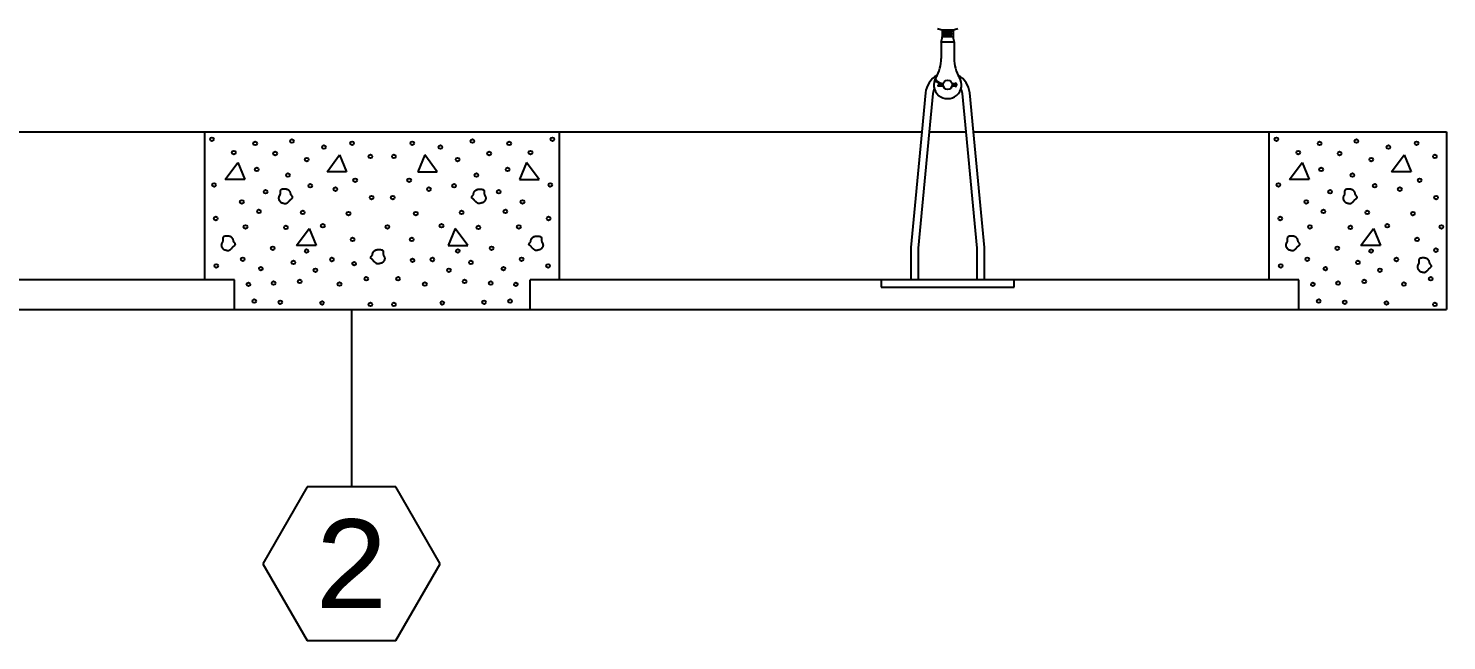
# Model space of a CAD drawing. Extents: x -63 to 400, y -73 to 137.
# Drawn here: x 168.3 to 264.3, y -72.6 to -31.2 of the extents above; entities that cross this region are included whole.
import ezdxf
from ezdxf.enums import TextEntityAlignment as Align

# ---------------------------------------------------------------- set-up
doc = ezdxf.new("R2010")
doc.units = 0
doc.header["$MEASUREMENT"] = 0
doc.layers.add('2', color=7, linetype='Continuous')
doc.styles.get("Standard").update_dxf_attribs({"font": 'monotxt.shx'})

msp = doc.modelspace()

# ---------------------------------------------------------------- linework, layer by layer
at = {"layer": '2', "color": 5, "linetype": 'Continuous'}
for p, q in [((230.15, -31.326), (230.15, -31.8)), ((230.15, -31.326), (230.9, -31.326)), ((230.9, -31.425), (230.15, -31.425)), ((230.9, -31.617), (230.15, -31.617)), ((230.806, -31.519), (230.244, -31.519)), ((230.9, -31.326), (230.9, -31.8)), ((230.088, -32.175), (230.088, -33.264)), ((230.963, -32.175), (230.088, -32.175)), ((230.9, -31.8), (230.15, -31.8)), ((230.806, -31.706), (230.244, -31.706)), ((230.963, -32.175), (230.963, -33.264)), ((229.734, -34.687), (229.681, -34.719)), ((230.214, -35.08), (229.852, -35.08)), ((229.852, -35.08), (229.852, -35.142)), ((230.227, -35.142), (229.852, -35.142)), ((230.824, -34.957), (231.032, -34.941)), ((231.032, -35.159), (230.824, -35.142)), ((230.836, -35.019), (231.037, -35.003)), ((231.037, -35.097), (230.836, -35.081)), ((229.033, -35.598), (228.783, -38.24)), ((229.531, -35.646), (229.285, -38.24)), ((231.768, -38.24), (231.522, -35.646)), ((232.27, -38.24), (232.02, -35.598)), ((165.27, -38.237), (228.783, -38.237)), ((180.277, -48.237), (180.277, -38.237)), ((204.277, -48.237), (204.277, -38.237)), ((228.783, -38.24), (228.042, -46.052)), ((229.285, -38.24), (228.54, -46.099)), ((229.285, -38.237), (231.768, -38.237)), ((232.513, -46.099), (231.768, -38.24)), ((232.27, -38.237), (264.277, -38.237)), ((233.011, -46.052), (232.27, -38.24)), ((252.277, -48.237), (252.277, -38.237)), ((264.277, -38.237), (264.277, -50.237)), ((188.547, -40.934), (189.398, -39.784)), ((189.398, -39.784), (189.869, -40.934)), ((195.155, -39.784), (194.685, -40.934)), ((196.006, -40.934), (195.155, -39.784)), ((260.547, -40.934), (261.398, -39.784)), ((261.398, -39.784), (261.869, -40.934)), ((181.656, -41.448), (182.508, -40.298)), ((182.508, -40.298), (182.978, -41.448)), ((189.869, -40.934), (188.547, -40.934)), ((194.685, -40.934), (196.006, -40.934)), ((202.046, -40.298), (201.575, -41.448)), ((202.897, -41.448), (202.046, -40.298)), ((253.656, -41.448), (254.508, -40.298)), ((254.508, -40.298), (254.978, -41.448)), ((261.869, -40.934), (260.547, -40.934)), ((182.978, -41.448), (181.656, -41.448)), ((201.575, -41.448), (202.897, -41.448)), ((254.978, -41.448), (253.656, -41.448)), ((186.481, -45.907), (187.332, -44.758)), ((187.332, -44.758), (187.803, -45.907)), ((197.221, -44.758), (196.751, -45.907)), ((198.072, -45.907), (197.221, -44.758)), ((258.481, -45.907), (259.332, -44.758)), ((259.332, -44.758), (259.803, -45.907)), ((187.803, -45.907), (186.481, -45.907)), ((196.751, -45.907), (198.072, -45.907)), ((259.803, -45.907), (258.481, -45.907)), ((228.027, -46.382), (228.027, -48.24)), ((228.527, -46.382), (228.527, -48.24)), ((232.527, -48.24), (232.527, -46.382)), ((233.027, -48.24), (233.027, -46.382)), ((182.277, -48.237), (130.277, -48.237)), ((182.277, -50.237), (182.277, -48.237)), ((254.277, -48.237), (202.277, -48.237)), ((202.277, -50.237), (202.277, -48.237)), ((226.027, -48.24), (226.027, -48.74)), ((226.027, -48.74), (235.027, -48.74)), ((235.027, -48.74), (235.027, -48.24)), ((254.277, -50.237), (254.277, -48.237)), ((-23.723, -50.237), (264.277, -50.237)), ((190.199, -50.237), (190.199, -62.237)), ((187.199, -62.237), (184.199, -67.433)), ((193.199, -62.237), (187.199, -62.237)), ((196.199, -67.433), (193.199, -62.237)), ((184.199, -67.433), (187.199, -72.63)), ((193.199, -72.63), (196.199, -67.433)), ((187.199, -72.63), (193.199, -72.63))]:
    msp.add_line(p, q, dxfattribs=at)
for points in [[(186.109, -42.498), (186.107, -42.48, 0.004785), (186.104, -42.463, 0.004913), (186.101, -42.446, 0.005179), (186.098, -42.429, 0.005594), (186.095, -42.413, 0.005983), (186.091, -42.397, 0.006362), (186.087, -42.382, 0.006756), (186.082, -42.367, 0.00718), (186.077, -42.352, 0.007603), (186.072, -42.338, 0.008039), (186.067, -42.325, 0.008471), (186.061, -42.311, 0.00891), (186.054, -42.298, 0.009333), (186.048, -42.286, 0.00975), (186.041, -42.274, 0.010138), (186.033, -42.262, 0.010509), (186.025, -42.251, 0.010826), (186.017, -42.24, 0.011103), (186.008, -42.23, 0.011341), (185.999, -42.22, 0.011564), (185.989, -42.211, 0.011551), (185.978, -42.202, 0.011336), (185.968, -42.193, 0.011036), (185.957, -42.185, 0.010634), (185.945, -42.177, 0.010268), (185.933, -42.17, 0.009897), (185.921, -42.163, 0.009544), (185.908, -42.156, 0.009179), (185.895, -42.15, 0.008841), (185.882, -42.144, 0.008503), (185.868, -42.139, 0.008191), (185.854, -42.134, 0.007883), (185.84, -42.13, 0.007603), (185.825, -42.125, 0.007329), (185.81, -42.122, 0.007081), (185.795, -42.118, 0.006841), (185.78, -42.115, 0.006626), (185.765, -42.113, 0.006419), (185.749, -42.11, 0.006236), (185.733, -42.109, 0.006061), (185.717, -42.107, 0.005907), (185.701, -42.106, 0.005763), (185.685, -42.105, 0.005637), (185.669, -42.105, 0.005521), (185.653, -42.105, 0.005421), (185.636, -42.105, 0.005329), (185.62, -42.106, 0.005258), (185.603, -42.107, 0.005201), (185.587, -42.108, 0.00514), (185.57, -42.11, 0.005062), (185.554, -42.112, 0.005083), (185.537, -42.114, 0.005221), (185.521, -42.117, 0.006031), (185.505, -42.12, 0.007829), (185.489, -42.124, 0.009649), (185.474, -42.128, 0.011932), (185.459, -42.133, 0.014416), (185.446, -42.139, 0.017553), (185.433, -42.145, 0.021223), (185.421, -42.152, 0.025951), (185.411, -42.16, 0.03001), (185.402, -42.17, 0.033019), (185.395, -42.18, 0.032883), (185.388, -42.191, 0.029027), (185.383, -42.203, 0.025269), (185.379, -42.216, 0.021469), (185.376, -42.23, 0.017986), (185.374, -42.244, 0.014521), (185.372, -42.258, 0.011672), (185.371, -42.274, 0.008962), (185.37, -42.289, 0.006754), (185.37, -42.305, 0.004559), (185.37, -42.321, 0.002745), (185.37, -42.338, 0.000833), (185.37, -42.354, -0.000805), (185.37, -42.371, -0.002637), (185.37, -42.387, -0.004312), (185.37, -42.404, -0.006297), (185.369, -42.42, -0.008122), (185.367, -42.436, -0.010228), (185.365, -42.451, -0.012587), (185.362, -42.466, -0.01574), (185.357, -42.481, -0.017251), (185.352, -42.495, -0.017002), (185.347, -42.509, -0.015078), (185.34, -42.522, -0.010869), (185.333, -42.535, -0.007364), (185.326, -42.548, -0.003739), (185.318, -42.561, -0.000502), (185.311, -42.574, 0.003172), (185.304, -42.587, 0.006628), (185.297, -42.6, 0.010722), (185.291, -42.614, 0.013226), (185.286, -42.628, 0.014832), (185.281, -42.642, 0.015088), (185.278, -42.657, 0.014292), (185.275, -42.672, 0.013883), (185.273, -42.687, 0.013764), (185.272, -42.703, 0.013686), (185.272, -42.718, 0.013657), (185.272, -42.733, 0.013745), (185.274, -42.749, 0.013963), (185.276, -42.764, 0.014224), (185.279, -42.779, 0.014554), (185.283, -42.793, 0.015101), (185.288, -42.807, 0.015976), (185.294, -42.821, 0.015668), (185.3, -42.835, 0.013866), (185.307, -42.848, 0.011842), (185.315, -42.86, 0.009091), (185.323, -42.873, 0.00656), (185.332, -42.885, 0.003629), (185.34, -42.897, 0.001959), (185.349, -42.909, 0.001108), (185.357, -42.921, 0.001572), (185.366, -42.933, 0.00347), (185.375, -42.945, 0.004668), (185.384, -42.957, 0.005443), (185.394, -42.969, 0.007694), (185.404, -42.98, 0.01221), (185.414, -42.99, 0.017137), (185.426, -43, 0.023974), (185.438, -43.008, 0.025959), (185.45, -43.014, 0.022284), (185.464, -43.02, 0.018818), (185.477, -43.025, 0.015063), (185.492, -43.03, 0.011683), (185.506, -43.033, 0.008014), (185.521, -43.037, 0.004976), (185.536, -43.04, 0.00181), (185.551, -43.043, -0.001224), (185.566, -43.047, -0.004947), (185.581, -43.05, -0.006053), (185.596, -43.055, -0.004853), (185.611, -43.059, -0.003013), (185.626, -43.063, -0.000016), (185.641, -43.068, 0.002521), (185.655, -43.072, 0.00528), (185.669, -43.075, 0.007878), (185.684, -43.078, 0.010941), (185.698, -43.08, 0.014094), (185.712, -43.082, 0.017981), (185.726, -43.082, 0.020233), (185.74, -43.081, 0.021055), (185.754, -43.079, 0.020457), (185.767, -43.076, 0.018422), (185.781, -43.071, 0.016727), (185.794, -43.066, 0.015121), (185.808, -43.06, 0.013622), (185.821, -43.053, 0.012038), (185.834, -43.046, 0.010686), (185.847, -43.038, 0.009342), (185.86, -43.029, 0.008202), (185.873, -43.02, 0.007044), (185.885, -43.01, 0.006083), (185.898, -43, 0.005098), (185.91, -42.99, 0.004237), (185.922, -42.98, 0.003276), (185.934, -42.969, 0.002582), (185.946, -42.959, 0.001962), (185.957, -42.948, 0.000895), (185.969, -42.938, -0.000947), (185.98, -42.928, 0.001004), (185.991, -42.917, 0.007533), (186.001, -42.907, 0.013881), (186.011, -42.896, 0.021241), (186.019, -42.884, 0.018761), (186.028, -42.871, 0.006753), (186.035, -42.858, -0.002565), (186.044, -42.846, -0.012008), (186.053, -42.834, -0.015872), (186.062, -42.823, -0.014536), (186.072, -42.813, -0.013302), (186.083, -42.802, -0.011978), (186.095, -42.793, -0.010661), (186.107, -42.783, -0.009179), (186.119, -42.774, -0.006686), (186.132, -42.765, -0.00297), (186.146, -42.755, 0.000284), (186.159, -42.746, 0.004153), (186.171, -42.737, 0.007845), (186.182, -42.727, 0.012498), (186.193, -42.718, 0.01805), (186.202, -42.708, 0.025988), (186.209, -42.697, 0.033213), (186.215, -42.687, 0.038945), (186.218, -42.676, 0.042043), (186.22, -42.664, 0.041098), (186.22, -42.652, 0.037039), (186.218, -42.64, 0.031405), (186.214, -42.627, 0.029902), (186.209, -42.614, 0.029417), (186.201, -42.6, 0.018987), (186.193, -42.587, 0.006842), (186.185, -42.575, 0.021033), (186.171, -42.558, 0.026686), (186.146, -42.532, 0.010564), (186.11, -42.498, 0.005181)], [(198.444, -42.498), (198.447, -42.48, -0.004785), (198.449, -42.463, -0.004913), (198.452, -42.446, -0.005179), (198.455, -42.429, -0.005594), (198.459, -42.413, -0.005983), (198.462, -42.397, -0.006362), (198.467, -42.382, -0.006756), (198.471, -42.367, -0.00718), (198.476, -42.352, -0.007603), (198.481, -42.338, -0.008039), (198.487, -42.325, -0.008471), (198.492, -42.311, -0.00891), (198.499, -42.298, -0.009333), (198.506, -42.286, -0.00975), (198.513, -42.274, -0.010138), (198.52, -42.262, -0.010509), (198.528, -42.251, -0.010826), (198.537, -42.24, -0.011103), (198.545, -42.23, -0.011341), (198.555, -42.22, -0.011564), (198.565, -42.211, -0.011551), (198.575, -42.202, -0.011336), (198.586, -42.193, -0.011036), (198.597, -42.185, -0.010634), (198.608, -42.177, -0.010268), (198.62, -42.17, -0.009897), (198.632, -42.163, -0.009544), (198.645, -42.156, -0.009179), (198.658, -42.15, -0.008841), (198.672, -42.144, -0.008503), (198.685, -42.139, -0.008191), (198.699, -42.134, -0.007883), (198.714, -42.13, -0.007603), (198.728, -42.125, -0.007329), (198.743, -42.122, -0.007081), (198.758, -42.118, -0.006841), (198.773, -42.115, -0.006626), (198.789, -42.113, -0.006419), (198.804, -42.11, -0.006236), (198.82, -42.109, -0.006061), (198.836, -42.107, -0.005907), (198.852, -42.106, -0.005763), (198.868, -42.105, -0.005637), (198.884, -42.105, -0.005521), (198.901, -42.105, -0.005421), (198.917, -42.105, -0.005329), (198.934, -42.106, -0.005258), (198.95, -42.107, -0.005201), (198.967, -42.108, -0.00514), (198.983, -42.11, -0.005062), (199, -42.112, -0.005083), (199.016, -42.114, -0.005221), (199.032, -42.117, -0.006031), (199.048, -42.12, -0.007829), (199.064, -42.124, -0.009649), (199.079, -42.128, -0.011932), (199.094, -42.133, -0.014416), (199.108, -42.139, -0.017553), (199.12, -42.145, -0.021223), (199.132, -42.152, -0.025951), (199.142, -42.16, -0.03001), (199.151, -42.17, -0.033019), (199.159, -42.18, -0.032883), (199.165, -42.191, -0.029027), (199.17, -42.203, -0.025269), (199.174, -42.216, -0.021469), (199.177, -42.23, -0.017986), (199.18, -42.244, -0.014521), (199.181, -42.258, -0.011672), (199.182, -42.274, -0.008962), (199.183, -42.289, -0.006754), (199.183, -42.305, -0.004559), (199.183, -42.321, -0.002745), (199.183, -42.338, -0.000833), (199.183, -42.354, 0.000805), (199.183, -42.371, 0.002637), (199.183, -42.387, 0.004312), (199.184, -42.404, 0.006297), (199.185, -42.42, 0.008122), (199.186, -42.436, 0.010228), (199.189, -42.451, 0.012587), (199.192, -42.466, 0.01574), (199.196, -42.481, 0.017251), (199.201, -42.495, 0.017002), (199.207, -42.509, 0.015078), (199.213, -42.522, 0.010869), (199.22, -42.535, 0.007364), (199.228, -42.548, 0.003739), (199.235, -42.561, 0.000502), (199.242, -42.574, -0.003172), (199.25, -42.587, -0.006628), (199.256, -42.6, -0.010722), (199.262, -42.614, -0.013226), (199.268, -42.628, -0.014832), (199.272, -42.642, -0.015088), (199.276, -42.657, -0.014292), (199.278, -42.672, -0.013883), (199.28, -42.687, -0.013764), (199.281, -42.703, -0.013686), (199.282, -42.718, -0.013657), (199.281, -42.733, -0.013745), (199.28, -42.749, -0.013963), (199.277, -42.764, -0.014224), (199.274, -42.779, -0.014554), (199.27, -42.793, -0.015101), (199.265, -42.807, -0.015976), (199.26, -42.821, -0.015668), (199.253, -42.835, -0.013866), (199.246, -42.848, -0.011842), (199.238, -42.86, -0.009091), (199.23, -42.873, -0.00656), (199.222, -42.885, -0.003629), (199.213, -42.897, -0.001959), (199.205, -42.909, -0.001108), (199.196, -42.921, -0.001572), (199.187, -42.933, -0.00347), (199.178, -42.945, -0.004668), (199.169, -42.957, -0.005443), (199.159, -42.969, -0.007694), (199.149, -42.98, -0.01221), (199.139, -42.99, -0.017137), (199.128, -43, -0.023974), (199.116, -43.008, -0.025959), (199.103, -43.014, -0.022284), (199.09, -43.02, -0.018818), (199.076, -43.025, -0.015063), (199.062, -43.03, -0.011683), (199.047, -43.033, -0.008014), (199.032, -43.037, -0.004976), (199.017, -43.04, -0.00181), (199.002, -43.043, 0.001224), (198.987, -43.047, 0.004947), (198.972, -43.05, 0.006053), (198.957, -43.055, 0.004853), (198.942, -43.059, 0.003013), (198.927, -43.063, 0.000016), (198.913, -43.068, -0.002521), (198.898, -43.072, -0.00528), (198.884, -43.075, -0.007878), (198.87, -43.078, -0.010941), (198.855, -43.08, -0.014094), (198.841, -43.082, -0.017981), (198.827, -43.082, -0.020233), (198.813, -43.081, -0.021055), (198.8, -43.079, -0.020457), (198.786, -43.076, -0.018422), (198.772, -43.071, -0.016727), (198.759, -43.066, -0.015121), (198.745, -43.06, -0.013622), (198.732, -43.053, -0.012038), (198.719, -43.046, -0.010686), (198.706, -43.038, -0.009342), (198.693, -43.029, -0.008202), (198.681, -43.02, -0.007044), (198.668, -43.01, -0.006083), (198.656, -43, -0.005098), (198.643, -42.99, -0.004237), (198.631, -42.98, -0.003276), (198.619, -42.969, -0.002582), (198.608, -42.959, -0.001962), (198.596, -42.948, -0.000895), (198.585, -42.938, 0.000947), (198.573, -42.928, -0.001004), (198.562, -42.917, -0.007533), (198.552, -42.907, -0.013881), (198.542, -42.896, -0.021241), (198.534, -42.884, -0.018761), (198.526, -42.871, -0.006753), (198.518, -42.858, 0.002565), (198.51, -42.846, 0.012008), (198.501, -42.834, 0.015872), (198.491, -42.823, 0.014536), (198.481, -42.813, 0.013302), (198.47, -42.802, 0.011978), (198.459, -42.793, 0.010661), (198.447, -42.783, 0.009179), (198.434, -42.774, 0.006686), (198.421, -42.765, 0.00297), (198.408, -42.755, -0.000284), (198.395, -42.746, -0.004153), (198.382, -42.737, -0.007845), (198.371, -42.727, -0.012498), (198.36, -42.718, -0.01805), (198.351, -42.708, -0.025988), (198.344, -42.697, -0.033213), (198.338, -42.687, -0.038945), (198.335, -42.676, -0.042043), (198.333, -42.664, -0.041098), (198.333, -42.652, -0.037039), (198.335, -42.64, -0.031405), (198.339, -42.627, -0.029902), (198.344, -42.614, -0.029417), (198.352, -42.6, -0.018987), (198.36, -42.587, -0.006842), (198.368, -42.575, -0.021033), (198.382, -42.558, -0.026686), (198.407, -42.532, -0.010564), (198.443, -42.498, -0.005181)], [(258.109, -42.498), (258.107, -42.48, 0.004785), (258.104, -42.463, 0.004913), (258.101, -42.446, 0.005179), (258.098, -42.429, 0.005594), (258.095, -42.413, 0.005983), (258.091, -42.397, 0.006362), (258.087, -42.382, 0.006756), (258.082, -42.367, 0.00718), (258.077, -42.352, 0.007603), (258.072, -42.338, 0.008039), (258.067, -42.325, 0.008471), (258.061, -42.311, 0.00891), (258.054, -42.298, 0.009333), (258.048, -42.286, 0.00975), (258.041, -42.274, 0.010138), (258.033, -42.262, 0.010509), (258.025, -42.251, 0.010826), (258.017, -42.24, 0.011103), (258.008, -42.23, 0.011341), (257.999, -42.22, 0.011564), (257.989, -42.211, 0.011551), (257.978, -42.202, 0.011336), (257.968, -42.193, 0.011036), (257.957, -42.185, 0.010634), (257.945, -42.177, 0.010268), (257.933, -42.17, 0.009897), (257.921, -42.163, 0.009544), (257.908, -42.156, 0.009179), (257.895, -42.15, 0.008841), (257.882, -42.144, 0.008503), (257.868, -42.139, 0.008191), (257.854, -42.134, 0.007883), (257.84, -42.13, 0.007603), (257.825, -42.125, 0.007329), (257.81, -42.122, 0.007081), (257.795, -42.118, 0.006841), (257.78, -42.115, 0.006626), (257.765, -42.113, 0.006419), (257.749, -42.11, 0.006236), (257.733, -42.109, 0.006061), (257.717, -42.107, 0.005907), (257.701, -42.106, 0.005763), (257.685, -42.105, 0.005637), (257.669, -42.105, 0.005521), (257.652, -42.105, 0.005421), (257.636, -42.105, 0.005329), (257.62, -42.106, 0.005258), (257.603, -42.107, 0.005201), (257.587, -42.108, 0.00514), (257.57, -42.11, 0.005062), (257.554, -42.112, 0.005083), (257.537, -42.114, 0.005221), (257.521, -42.117, 0.006031), (257.505, -42.12, 0.007829), (257.489, -42.124, 0.009649), (257.474, -42.128, 0.011932), (257.459, -42.133, 0.014416), (257.446, -42.139, 0.017553), (257.433, -42.145, 0.021223), (257.421, -42.152, 0.025951), (257.411, -42.16, 0.03001), (257.402, -42.17, 0.033019), (257.395, -42.18, 0.032883), (257.388, -42.191, 0.029027), (257.383, -42.203, 0.025269), (257.379, -42.216, 0.021469), (257.376, -42.23, 0.017986), (257.374, -42.244, 0.014521), (257.372, -42.258, 0.011672), (257.371, -42.274, 0.008962), (257.37, -42.289, 0.006754), (257.37, -42.305, 0.004559), (257.37, -42.321, 0.002745), (257.37, -42.338, 0.000833), (257.37, -42.354, -0.000805), (257.37, -42.371, -0.002637), (257.37, -42.387, -0.004312), (257.37, -42.404, -0.006297), (257.369, -42.42, -0.008122), (257.367, -42.436, -0.010228), (257.365, -42.451, -0.012587), (257.362, -42.466, -0.01574), (257.357, -42.481, -0.017251), (257.352, -42.495, -0.017002), (257.347, -42.509, -0.015078), (257.34, -42.522, -0.010869), (257.333, -42.535, -0.007364), (257.326, -42.548, -0.003739), (257.318, -42.561, -0.000502), (257.311, -42.574, 0.003172), (257.304, -42.587, 0.006628), (257.297, -42.6, 0.010722), (257.291, -42.614, 0.013226), (257.286, -42.628, 0.014832), (257.281, -42.642, 0.015088), (257.278, -42.657, 0.014292), (257.275, -42.672, 0.013883), (257.273, -42.687, 0.013764), (257.272, -42.703, 0.013686), (257.272, -42.718, 0.013657), (257.272, -42.733, 0.013745), (257.274, -42.749, 0.013963), (257.276, -42.764, 0.014224), (257.279, -42.779, 0.014554), (257.283, -42.793, 0.015101), (257.288, -42.807, 0.015976), (257.294, -42.821, 0.015668), (257.3, -42.835, 0.013866), (257.307, -42.848, 0.011842), (257.315, -42.86, 0.009091), (257.323, -42.873, 0.00656), (257.332, -42.885, 0.003629), (257.34, -42.897, 0.001959), (257.349, -42.909, 0.001108), (257.357, -42.921, 0.001572), (257.366, -42.933, 0.00347), (257.375, -42.945, 0.004668), (257.384, -42.957, 0.005443), (257.394, -42.969, 0.007694), (257.404, -42.98, 0.01221), (257.414, -42.99, 0.017137), (257.426, -43, 0.023974), (257.438, -43.008, 0.025959), (257.45, -43.014, 0.022284), (257.464, -43.02, 0.018818), (257.477, -43.025, 0.015063), (257.492, -43.03, 0.011683), (257.506, -43.033, 0.008014), (257.521, -43.037, 0.004976), (257.536, -43.04, 0.00181), (257.551, -43.043, -0.001224), (257.566, -43.047, -0.004947), (257.581, -43.05, -0.006053), (257.596, -43.055, -0.004853), (257.611, -43.059, -0.003013), (257.626, -43.063, -0.000016), (257.641, -43.068, 0.002521), (257.655, -43.072, 0.00528), (257.669, -43.075, 0.007878), (257.684, -43.078, 0.010941), (257.698, -43.08, 0.014094), (257.712, -43.082, 0.017981), (257.726, -43.082, 0.020233), (257.74, -43.081, 0.021055), (257.754, -43.079, 0.020457), (257.767, -43.076, 0.018422), (257.781, -43.071, 0.016727), (257.794, -43.066, 0.015121), (257.808, -43.06, 0.013622), (257.821, -43.053, 0.012038), (257.834, -43.046, 0.010686), (257.847, -43.038, 0.009342), (257.86, -43.029, 0.008202), (257.873, -43.02, 0.007044), (257.885, -43.01, 0.006083), (257.898, -43, 0.005098), (257.91, -42.99, 0.004237), (257.922, -42.98, 0.003276), (257.934, -42.969, 0.002582), (257.946, -42.959, 0.001962), (257.957, -42.948, 0.000895), (257.969, -42.938, -0.000947), (257.98, -42.928, 0.001004), (257.991, -42.917, 0.007533), (258.001, -42.907, 0.013881), (258.011, -42.896, 0.021241), (258.019, -42.884, 0.018761), (258.028, -42.871, 0.006753), (258.035, -42.858, -0.002565), (258.044, -42.846, -0.012008), (258.053, -42.834, -0.015872), (258.062, -42.823, -0.014536), (258.072, -42.813, -0.013302), (258.083, -42.802, -0.011978), (258.095, -42.793, -0.010661), (258.107, -42.783, -0.009179), (258.119, -42.774, -0.006686), (258.132, -42.765, -0.00297), (258.146, -42.755, 0.000284), (258.159, -42.746, 0.004153), (258.171, -42.737, 0.007845), (258.182, -42.727, 0.012498), (258.193, -42.718, 0.01805), (258.202, -42.708, 0.025988), (258.209, -42.697, 0.033213), (258.215, -42.687, 0.038945), (258.218, -42.676, 0.042043), (258.22, -42.664, 0.041098), (258.22, -42.652, 0.037039), (258.218, -42.64, 0.031405), (258.214, -42.627, 0.029902), (258.209, -42.614, 0.029417), (258.201, -42.6, 0.018987), (258.193, -42.587, 0.006842), (258.185, -42.575, 0.021033), (258.171, -42.558, 0.026686), (258.146, -42.532, 0.010564), (258.11, -42.498, 0.005181)], [(182.234, -45.673), (182.232, -45.655, 0.004785), (182.23, -45.637, 0.004913), (182.227, -45.62, 0.005179), (182.224, -45.604, 0.005594), (182.22, -45.588, 0.005983), (182.216, -45.572, 0.006362), (182.212, -45.557, 0.006756), (182.208, -45.542, 0.00718), (182.203, -45.527, 0.007603), (182.198, -45.513, 0.008039), (182.192, -45.499, 0.008471), (182.186, -45.486, 0.00891), (182.18, -45.473, 0.009333), (182.173, -45.461, 0.00975), (182.166, -45.449, 0.010138), (182.159, -45.437, 0.010509), (182.151, -45.426, 0.010826), (182.142, -45.415, 0.011103), (182.133, -45.405, 0.011341), (182.124, -45.395, 0.011564), (182.114, -45.386, 0.011551), (182.104, -45.376, 0.011336), (182.093, -45.368, 0.011036), (182.082, -45.36, 0.010634), (182.071, -45.352, 0.010268), (182.059, -45.345, 0.009897), (182.046, -45.338, 0.009544), (182.034, -45.331, 0.009179), (182.021, -45.325, 0.008841), (182.007, -45.319, 0.008503), (181.993, -45.314, 0.008191), (181.98, -45.309, 0.007883), (181.965, -45.304, 0.007603), (181.951, -45.3, 0.007329), (181.936, -45.296, 0.007081), (181.921, -45.293, 0.006841), (181.906, -45.29, 0.006626), (181.89, -45.287, 0.006419), (181.875, -45.285, 0.006236), (181.859, -45.283, 0.006061), (181.843, -45.282, 0.005907), (181.827, -45.281, 0.005763), (181.811, -45.28, 0.005637), (181.794, -45.28, 0.005521), (181.778, -45.28, 0.005421), (181.762, -45.28, 0.005329), (181.745, -45.281, 0.005258), (181.729, -45.282, 0.005201), (181.712, -45.283, 0.00514), (181.696, -45.285, 0.005062), (181.679, -45.287, 0.005083), (181.663, -45.289, 0.005221), (181.646, -45.292, 0.006031), (181.63, -45.295, 0.007829), (181.615, -45.299, 0.009649), (181.599, -45.303, 0.011932), (181.585, -45.308, 0.014416), (181.571, -45.313, 0.017553), (181.559, -45.32, 0.021223), (181.547, -45.327, 0.025951), (181.537, -45.335, 0.03001), (181.528, -45.345, 0.033019), (181.52, -45.355, 0.032883), (181.514, -45.366, 0.029027), (181.509, -45.378, 0.025269), (181.505, -45.391, 0.021469), (181.502, -45.404, 0.017986), (181.499, -45.419, 0.014521), (181.498, -45.433, 0.011672), (181.497, -45.448, 0.008962), (181.496, -45.464, 0.006754), (181.496, -45.48, 0.004559), (181.496, -45.496, 0.002745), (181.496, -45.513, 0.000833), (181.496, -45.529, -0.000805), (181.496, -45.546, -0.002637), (181.496, -45.562, -0.004312), (181.495, -45.578, -0.006297), (181.494, -45.595, -0.008122), (181.493, -45.611, -0.010228), (181.49, -45.626, -0.012587), (181.487, -45.641, -0.01574), (181.483, -45.656, -0.017251), (181.478, -45.67, -0.017002), (181.472, -45.684, -0.015078), (181.466, -45.697, -0.010869), (181.459, -45.71, -0.007364), (181.451, -45.723, -0.003739), (181.444, -45.736, -0.000502), (181.436, -45.749, 0.003172), (181.429, -45.762, 0.006628), (181.423, -45.775, 0.010722), (181.417, -45.789, 0.013226), (181.411, -45.803, 0.014832), (181.407, -45.817, 0.015088), (181.403, -45.832, 0.014292), (181.4, -45.847, 0.013883), (181.398, -45.862, 0.013764), (181.397, -45.878, 0.013686), (181.397, -45.893, 0.013657), (181.398, -45.908, 0.013745), (181.399, -45.924, 0.013963), (181.401, -45.939, 0.014224), (181.405, -45.954, 0.014554), (181.409, -45.968, 0.015101), (181.413, -45.982, 0.015976), (181.419, -45.996, 0.015668), (181.426, -46.01, 0.013866), (181.433, -46.023, 0.011842), (181.441, -46.035, 0.009091), (181.449, -46.048, 0.00656), (181.457, -46.06, 0.003629), (181.466, -46.072, 0.001959), (181.474, -46.084, 0.001108), (181.483, -46.096, 0.001572), (181.492, -46.108, 0.00347), (181.501, -46.12, 0.004668), (181.51, -46.132, 0.005443), (181.519, -46.143, 0.007694), (181.529, -46.155, 0.01221), (181.54, -46.165, 0.017137), (181.551, -46.174, 0.023974), (181.563, -46.182, 0.025959), (181.576, -46.189, 0.022284), (181.589, -46.195, 0.018818), (181.603, -46.2, 0.015063), (181.617, -46.204, 0.011683), (181.632, -46.208, 0.008014), (181.647, -46.212, 0.004976), (181.662, -46.215, 0.00181), (181.677, -46.218, -0.001224), (181.692, -46.221, -0.004947), (181.707, -46.225, -0.006053), (181.722, -46.229, -0.004853), (181.737, -46.234, -0.003013), (181.751, -46.238, -0.000016), (181.766, -46.242, 0.002521), (181.781, -46.246, 0.00528), (181.795, -46.25, 0.007878), (181.809, -46.253, 0.010941), (181.823, -46.255, 0.014094), (181.838, -46.257, 0.017981), (181.852, -46.257, 0.020233), (181.865, -46.256, 0.021055), (181.879, -46.254, 0.020457), (181.893, -46.251, 0.018422), (181.907, -46.246, 0.016727), (181.92, -46.241, 0.015121), (181.933, -46.235, 0.013622), (181.947, -46.228, 0.012038), (181.96, -46.221, 0.010686), (181.973, -46.213, 0.009342), (181.985, -46.204, 0.008202), (181.998, -46.195, 0.007044), (182.011, -46.185, 0.006083), (182.023, -46.175, 0.005098), (182.035, -46.165, 0.004237), (182.047, -46.155, 0.003276), (182.059, -46.144, 0.002582), (182.071, -46.134, 0.001962), (182.083, -46.123, 0.000895), (182.094, -46.113, -0.000947), (182.106, -46.102, 0.001004), (182.117, -46.092, 0.007533), (182.127, -46.082, 0.013881), (182.136, -46.07, 0.021241), (182.145, -46.058, 0.018761), (182.153, -46.046, 0.006753), (182.161, -46.033, -0.002565), (182.169, -46.021, -0.012008), (182.178, -46.009, -0.015872), (182.188, -45.998, -0.014536), (182.198, -45.988, -0.013302), (182.209, -45.977, -0.011978), (182.22, -45.968, -0.010661), (182.232, -45.958, -0.009179), (182.245, -45.949, -0.006686), (182.258, -45.939, -0.00297), (182.271, -45.93, 0.000284), (182.284, -45.921, 0.004153), (182.296, -45.912, 0.007845), (182.308, -45.902, 0.012498), (182.318, -45.893, 0.01805), (182.328, -45.883, 0.025988), (182.335, -45.872, 0.033213), (182.34, -45.862, 0.038945), (182.344, -45.85, 0.042043), (182.346, -45.839, 0.041098), (182.345, -45.827, 0.037039), (182.343, -45.815, 0.031405), (182.34, -45.802, 0.029902), (182.334, -45.789, 0.029417), (182.327, -45.775, 0.018987), (182.319, -45.762, 0.006842), (182.31, -45.749, 0.021033), (182.297, -45.733, 0.026686), (182.271, -45.707, 0.010564), (182.236, -45.672, 0.005181)], [(202.319, -45.673), (202.321, -45.655, -0.004785), (202.324, -45.637, -0.004913), (202.327, -45.62, -0.005179), (202.33, -45.604, -0.005594), (202.333, -45.588, -0.005983), (202.337, -45.572, -0.006362), (202.341, -45.557, -0.006756), (202.345, -45.542, -0.00718), (202.35, -45.527, -0.007603), (202.355, -45.513, -0.008039), (202.361, -45.499, -0.008471), (202.367, -45.486, -0.00891), (202.373, -45.473, -0.009333), (202.38, -45.461, -0.00975), (202.387, -45.449, -0.010138), (202.395, -45.437, -0.010509), (202.403, -45.426, -0.010826), (202.411, -45.415, -0.011103), (202.42, -45.405, -0.011341), (202.429, -45.395, -0.011564), (202.439, -45.386, -0.011551), (202.449, -45.376, -0.011336), (202.46, -45.368, -0.011036), (202.471, -45.36, -0.010634), (202.483, -45.352, -0.010268), (202.495, -45.345, -0.009897), (202.507, -45.338, -0.009544), (202.52, -45.331, -0.009179), (202.533, -45.325, -0.008841), (202.546, -45.319, -0.008503), (202.56, -45.314, -0.008191), (202.574, -45.309, -0.007883), (202.588, -45.304, -0.007603), (202.603, -45.3, -0.007329), (202.617, -45.296, -0.007081), (202.632, -45.293, -0.006841), (202.648, -45.29, -0.006626), (202.663, -45.287, -0.006419), (202.679, -45.285, -0.006236), (202.694, -45.283, -0.006061), (202.71, -45.282, -0.005907), (202.726, -45.281, -0.005763), (202.743, -45.28, -0.005637), (202.759, -45.28, -0.005521), (202.775, -45.28, -0.005421), (202.792, -45.28, -0.005329), (202.808, -45.281, -0.005258), (202.825, -45.282, -0.005201), (202.841, -45.283, -0.00514), (202.858, -45.285, -0.005062), (202.874, -45.287, -0.005083), (202.89, -45.289, -0.005221), (202.907, -45.292, -0.006031), (202.923, -45.295, -0.007829), (202.939, -45.299, -0.009649), (202.954, -45.303, -0.011932), (202.968, -45.308, -0.014416), (202.982, -45.313, -0.017553), (202.995, -45.32, -0.021223), (203.006, -45.327, -0.025951), (203.017, -45.335, -0.03001), (203.026, -45.345, -0.033019), (203.033, -45.355, -0.032883), (203.039, -45.366, -0.029027), (203.045, -45.378, -0.025269), (203.049, -45.391, -0.021469), (203.052, -45.404, -0.017986), (203.054, -45.419, -0.014521), (203.056, -45.433, -0.011672), (203.057, -45.448, -0.008962), (203.057, -45.464, -0.006754), (203.058, -45.48, -0.004559), (203.058, -45.496, -0.002745), (203.057, -45.513, -0.000833), (203.057, -45.529, 0.000805), (203.057, -45.546, 0.002637), (203.058, -45.562, 0.004312), (203.058, -45.578, 0.006297), (203.059, -45.595, 0.008122), (203.061, -45.611, 0.010228), (203.063, -45.626, 0.012587), (203.066, -45.641, 0.01574), (203.07, -45.656, 0.017251), (203.075, -45.67, 0.017002), (203.081, -45.684, 0.015078), (203.088, -45.697, 0.010869), (203.095, -45.71, 0.007364), (203.102, -45.723, 0.003739), (203.11, -45.736, 0.000502), (203.117, -45.749, -0.003172), (203.124, -45.762, -0.006628), (203.131, -45.775, -0.010722), (203.137, -45.789, -0.013226), (203.142, -45.803, -0.014832), (203.146, -45.817, -0.015088), (203.15, -45.832, -0.014292), (203.153, -45.847, -0.013883), (203.155, -45.862, -0.013764), (203.156, -45.878, -0.013686), (203.156, -45.893, -0.013657), (203.156, -45.908, -0.013745), (203.154, -45.924, -0.013963), (203.152, -45.939, -0.014224), (203.149, -45.954, -0.014554), (203.145, -45.968, -0.015101), (203.14, -45.982, -0.015976), (203.134, -45.996, -0.015668), (203.128, -46.01, -0.013866), (203.12, -46.023, -0.011842), (203.113, -46.035, -0.009091), (203.105, -46.048, -0.00656), (203.096, -46.06, -0.003629), (203.088, -46.072, -0.001959), (203.079, -46.084, -0.001108), (203.07, -46.096, -0.001572), (203.062, -46.108, -0.00347), (203.053, -46.12, -0.004668), (203.044, -46.132, -0.005443), (203.034, -46.143, -0.007694), (203.024, -46.155, -0.01221), (203.013, -46.165, -0.017137), (203.002, -46.174, -0.023974), (202.99, -46.182, -0.025959), (202.977, -46.189, -0.022284), (202.964, -46.195, -0.018818), (202.95, -46.2, -0.015063), (202.936, -46.204, -0.011683), (202.922, -46.208, -0.008014), (202.907, -46.212, -0.004976), (202.892, -46.215, -0.00181), (202.877, -46.218, 0.001224), (202.861, -46.221, 0.004947), (202.846, -46.225, 0.006053), (202.831, -46.229, 0.004853), (202.817, -46.234, 0.003013), (202.802, -46.238, 0.000016), (202.787, -46.242, -0.002521), (202.773, -46.246, -0.00528), (202.758, -46.25, -0.007878), (202.744, -46.253, -0.010941), (202.73, -46.255, -0.014094), (202.716, -46.257, -0.017981), (202.702, -46.257, -0.020233), (202.688, -46.256, -0.021055), (202.674, -46.254, -0.020457), (202.66, -46.251, -0.018422), (202.647, -46.246, -0.016727), (202.633, -46.241, -0.015121), (202.62, -46.235, -0.013622), (202.607, -46.228, -0.012038), (202.594, -46.221, -0.010686), (202.581, -46.213, -0.009342), (202.568, -46.204, -0.008202), (202.555, -46.195, -0.007044), (202.543, -46.185, -0.006083), (202.53, -46.175, -0.005098), (202.518, -46.165, -0.004237), (202.506, -46.155, -0.003276), (202.494, -46.144, -0.002582), (202.482, -46.134, -0.001962), (202.47, -46.123, -0.000895), (202.459, -46.113, 0.000947), (202.448, -46.102, -0.001004), (202.437, -46.092, -0.007533), (202.426, -46.082, -0.013881), (202.417, -46.07, -0.021241), (202.408, -46.058, -0.018761), (202.4, -46.046, -0.006753), (202.392, -46.033, 0.002565), (202.384, -46.021, 0.012008), (202.375, -46.009, 0.015872), (202.366, -45.998, 0.014536), (202.355, -45.988, 0.013302), (202.345, -45.977, 0.011978), (202.333, -45.968, 0.010661), (202.321, -45.958, 0.009179), (202.308, -45.949, 0.006686), (202.295, -45.939, 0.00297), (202.282, -45.93, -0.000284), (202.269, -45.921, -0.004153), (202.257, -45.912, -0.007845), (202.245, -45.902, -0.012498), (202.235, -45.893, -0.01805), (202.226, -45.883, -0.025988), (202.218, -45.872, -0.033213), (202.213, -45.862, -0.038945), (202.209, -45.85, -0.042043), (202.208, -45.839, -0.041098), (202.208, -45.827, -0.037039), (202.21, -45.815, -0.031405), (202.213, -45.802, -0.029902), (202.219, -45.789, -0.029417), (202.227, -45.775, -0.018987), (202.235, -45.762, -0.006842), (202.243, -45.749, -0.021033), (202.257, -45.733, -0.026686), (202.282, -45.707, -0.010564), (202.318, -45.672, -0.005181)], [(254.234, -45.673), (254.232, -45.655, 0.004785), (254.23, -45.637, 0.004913), (254.227, -45.62, 0.005179), (254.224, -45.604, 0.005594), (254.22, -45.588, 0.005983), (254.216, -45.572, 0.006362), (254.212, -45.557, 0.006756), (254.208, -45.542, 0.00718), (254.203, -45.527, 0.007603), (254.198, -45.513, 0.008039), (254.192, -45.499, 0.008471), (254.186, -45.486, 0.00891), (254.18, -45.473, 0.009333), (254.173, -45.461, 0.00975), (254.166, -45.449, 0.010138), (254.159, -45.437, 0.010509), (254.151, -45.426, 0.010826), (254.142, -45.415, 0.011103), (254.133, -45.405, 0.011341), (254.124, -45.395, 0.011564), (254.114, -45.386, 0.011551), (254.104, -45.376, 0.011336), (254.093, -45.368, 0.011036), (254.082, -45.36, 0.010634), (254.071, -45.352, 0.010268), (254.059, -45.345, 0.009897), (254.046, -45.338, 0.009544), (254.034, -45.331, 0.009179), (254.021, -45.325, 0.008841), (254.007, -45.319, 0.008503), (253.993, -45.314, 0.008191), (253.98, -45.309, 0.007883), (253.965, -45.304, 0.007603), (253.951, -45.3, 0.007329), (253.936, -45.296, 0.007081), (253.921, -45.293, 0.006841), (253.906, -45.29, 0.006626), (253.89, -45.287, 0.006419), (253.875, -45.285, 0.006236), (253.859, -45.283, 0.006061), (253.843, -45.282, 0.005907), (253.827, -45.281, 0.005763), (253.811, -45.28, 0.005637), (253.794, -45.28, 0.005521), (253.778, -45.28, 0.005421), (253.762, -45.28, 0.005329), (253.745, -45.281, 0.005258), (253.729, -45.282, 0.005201), (253.712, -45.283, 0.00514), (253.696, -45.285, 0.005062), (253.679, -45.287, 0.005083), (253.663, -45.289, 0.005221), (253.646, -45.292, 0.006031), (253.63, -45.295, 0.007829), (253.615, -45.299, 0.009649), (253.599, -45.303, 0.011932), (253.585, -45.308, 0.014416), (253.571, -45.313, 0.017553), (253.559, -45.32, 0.021223), (253.547, -45.327, 0.025951), (253.537, -45.335, 0.03001), (253.528, -45.345, 0.033019), (253.52, -45.355, 0.032883), (253.514, -45.366, 0.029027), (253.509, -45.378, 0.025269), (253.505, -45.391, 0.021469), (253.502, -45.404, 0.017986), (253.499, -45.419, 0.014521), (253.498, -45.433, 0.011672), (253.497, -45.448, 0.008962), (253.496, -45.464, 0.006754), (253.496, -45.48, 0.004559), (253.496, -45.496, 0.002745), (253.496, -45.513, 0.000833), (253.496, -45.529, -0.000805), (253.496, -45.546, -0.002637), (253.496, -45.562, -0.004312), (253.495, -45.578, -0.006297), (253.494, -45.595, -0.008122), (253.493, -45.611, -0.010228), (253.49, -45.626, -0.012587), (253.487, -45.641, -0.01574), (253.483, -45.656, -0.017251), (253.478, -45.67, -0.017002), (253.472, -45.684, -0.015078), (253.466, -45.697, -0.010869), (253.459, -45.71, -0.007364), (253.451, -45.723, -0.003739), (253.444, -45.736, -0.000502), (253.436, -45.749, 0.003172), (253.429, -45.762, 0.006628), (253.423, -45.775, 0.010722), (253.417, -45.789, 0.013226), (253.411, -45.803, 0.014832), (253.407, -45.817, 0.015088), (253.403, -45.832, 0.014292), (253.4, -45.847, 0.013883), (253.398, -45.862, 0.013764), (253.397, -45.878, 0.013686), (253.397, -45.893, 0.013657), (253.398, -45.908, 0.013745), (253.399, -45.924, 0.013963), (253.401, -45.939, 0.014224), (253.405, -45.954, 0.014554), (253.409, -45.968, 0.015101), (253.413, -45.982, 0.015976), (253.419, -45.996, 0.015668), (253.426, -46.01, 0.013866), (253.433, -46.023, 0.011842), (253.441, -46.035, 0.009091), (253.449, -46.048, 0.00656), (253.457, -46.06, 0.003629), (253.466, -46.072, 0.001959), (253.474, -46.084, 0.001108), (253.483, -46.096, 0.001572), (253.492, -46.108, 0.00347), (253.501, -46.12, 0.004668), (253.51, -46.132, 0.005443), (253.519, -46.143, 0.007694), (253.529, -46.155, 0.01221), (253.54, -46.165, 0.017137), (253.551, -46.174, 0.023974), (253.563, -46.182, 0.025959), (253.576, -46.189, 0.022284), (253.589, -46.195, 0.018818), (253.603, -46.2, 0.015063), (253.617, -46.204, 0.011683), (253.632, -46.208, 0.008014), (253.647, -46.212, 0.004976), (253.662, -46.215, 0.00181), (253.677, -46.218, -0.001224), (253.692, -46.221, -0.004947), (253.707, -46.225, -0.006053), (253.722, -46.229, -0.004853), (253.737, -46.234, -0.003013), (253.751, -46.238, -0.000016), (253.766, -46.242, 0.002521), (253.781, -46.246, 0.00528), (253.795, -46.25, 0.007878), (253.809, -46.253, 0.010941), (253.823, -46.255, 0.014094), (253.838, -46.257, 0.017981), (253.852, -46.257, 0.020233), (253.865, -46.256, 0.021055), (253.879, -46.254, 0.020457), (253.893, -46.251, 0.018422), (253.907, -46.246, 0.016727), (253.92, -46.241, 0.015121), (253.933, -46.235, 0.013622), (253.947, -46.228, 0.012038), (253.96, -46.221, 0.010686), (253.973, -46.213, 0.009342), (253.985, -46.204, 0.008202), (253.998, -46.195, 0.007044), (254.011, -46.185, 0.006083), (254.023, -46.175, 0.005098), (254.035, -46.165, 0.004237), (254.047, -46.155, 0.003276), (254.059, -46.144, 0.002582), (254.071, -46.134, 0.001962), (254.083, -46.123, 0.000895), (254.094, -46.113, -0.000947), (254.106, -46.102, 0.001004), (254.117, -46.092, 0.007533), (254.127, -46.082, 0.013881), (254.136, -46.07, 0.021241), (254.145, -46.058, 0.018761), (254.153, -46.046, 0.006753), (254.161, -46.033, -0.002565), (254.169, -46.021, -0.012008), (254.178, -46.009, -0.015872), (254.188, -45.998, -0.014536), (254.198, -45.988, -0.013302), (254.209, -45.977, -0.011978), (254.22, -45.968, -0.010661), (254.232, -45.958, -0.009179), (254.245, -45.949, -0.006686), (254.258, -45.939, -0.00297), (254.271, -45.93, 0.000284), (254.284, -45.921, 0.004153), (254.296, -45.912, 0.007845), (254.308, -45.902, 0.012498), (254.318, -45.893, 0.01805), (254.328, -45.883, 0.025988), (254.335, -45.872, 0.033213), (254.34, -45.862, 0.038945), (254.344, -45.85, 0.042043), (254.346, -45.839, 0.041098), (254.345, -45.827, 0.037039), (254.343, -45.815, 0.031405), (254.34, -45.802, 0.029902), (254.334, -45.789, 0.029417), (254.327, -45.775, 0.018987), (254.319, -45.762, 0.006842), (254.31, -45.749, 0.021033), (254.297, -45.733, 0.026686), (254.271, -45.707, 0.010564), (254.236, -45.672, 0.005181)], [(191.61, -46.579), (191.612, -46.562, -0.004785), (191.614, -46.544, -0.004913), (191.617, -46.527, -0.005179), (191.62, -46.511, -0.005594), (191.624, -46.495, -0.005983), (191.628, -46.479, -0.006362), (191.632, -46.464, -0.006756), (191.636, -46.449, -0.00718), (191.641, -46.434, -0.007603), (191.646, -46.42, -0.008039), (191.652, -46.406, -0.008471), (191.658, -46.393, -0.00891), (191.664, -46.38, -0.009333), (191.671, -46.368, -0.00975), (191.678, -46.356, -0.010138), (191.685, -46.344, -0.010509), (191.693, -46.333, -0.010826), (191.702, -46.322, -0.011103), (191.711, -46.312, -0.011341), (191.72, -46.302, -0.011564), (191.73, -46.292, -0.011551), (191.74, -46.283, -0.011336), (191.751, -46.275, -0.011036), (191.762, -46.267, -0.010634), (191.773, -46.259, -0.010268), (191.785, -46.251, -0.009897), (191.798, -46.244, -0.009544), (191.81, -46.238, -0.009179), (191.823, -46.232, -0.008841), (191.837, -46.226, -0.008503), (191.851, -46.221, -0.008191), (191.865, -46.216, -0.007883), (191.879, -46.211, -0.007603), (191.893, -46.207, -0.007329), (191.908, -46.203, -0.007081), (191.923, -46.2, -0.006841), (191.938, -46.197, -0.006626), (191.954, -46.194, -0.006419), (191.969, -46.192, -0.006236), (191.985, -46.19, -0.006061), (192.001, -46.189, -0.005907), (192.017, -46.188, -0.005763), (192.033, -46.187, -0.005637), (192.05, -46.187, -0.005521), (192.066, -46.187, -0.005421), (192.082, -46.187, -0.005329), (192.099, -46.188, -0.005258), (192.115, -46.189, -0.005201), (192.132, -46.19, -0.00514), (192.148, -46.192, -0.005062), (192.165, -46.194, -0.005083), (192.181, -46.196, -0.005221), (192.198, -46.199, -0.006031), (192.214, -46.202, -0.007829), (192.229, -46.206, -0.009649), (192.245, -46.21, -0.011932), (192.259, -46.215, -0.014416), (192.273, -46.22, -0.017553), (192.285, -46.227, -0.021223), (192.297, -46.234, -0.025951), (192.307, -46.242, -0.03001), (192.316, -46.251, -0.033019), (192.324, -46.262, -0.032883), (192.33, -46.273, -0.029027), (192.335, -46.285, -0.025269), (192.339, -46.298, -0.021469), (192.342, -46.311, -0.017986), (192.345, -46.326, -0.014521), (192.346, -46.34, -0.011672), (192.348, -46.355, -0.008962), (192.348, -46.371, -0.006754), (192.348, -46.387, -0.004559), (192.348, -46.403, -0.002745), (192.348, -46.42, -0.000833), (192.348, -46.436, 0.000805), (192.348, -46.453, 0.002637), (192.348, -46.469, 0.004312), (192.349, -46.485, 0.006297), (192.35, -46.502, 0.008122), (192.352, -46.517, 0.010228), (192.354, -46.533, 0.012587), (192.357, -46.548, 0.01574), (192.361, -46.563, 0.017251), (192.366, -46.577, 0.017002), (192.372, -46.591, 0.015078), (192.378, -46.604, 0.010869), (192.386, -46.617, 0.007364), (192.393, -46.63, 0.003739), (192.4, -46.643, 0.000502), (192.408, -46.656, -0.003172), (192.415, -46.669, -0.006628), (192.421, -46.682, -0.010722), (192.427, -46.696, -0.013226), (192.433, -46.71, -0.014832), (192.437, -46.724, -0.015088), (192.441, -46.739, -0.014292), (192.444, -46.754, -0.013883), (192.446, -46.769, -0.013764), (192.447, -46.785, -0.013686), (192.447, -46.8, -0.013657), (192.446, -46.815, -0.013745), (192.445, -46.83, -0.013963), (192.443, -46.846, -0.014224), (192.44, -46.86, -0.014554), (192.436, -46.875, -0.015101), (192.431, -46.889, -0.015976), (192.425, -46.903, -0.015668), (192.418, -46.916, -0.013866), (192.411, -46.929, -0.011842), (192.403, -46.942, -0.009091), (192.395, -46.955, -0.00656), (192.387, -46.967, -0.003629), (192.378, -46.979, -0.001959), (192.37, -46.991, -0.001108), (192.361, -47.003, -0.001572), (192.352, -47.015, -0.00347), (192.344, -47.027, -0.004668), (192.334, -47.039, -0.005443), (192.325, -47.05, -0.007694), (192.315, -47.061, -0.01221), (192.304, -47.072, -0.017137), (192.293, -47.081, -0.023974), (192.281, -47.089, -0.025959), (192.268, -47.096, -0.022284), (192.255, -47.102, -0.018818), (192.241, -47.107, -0.015063), (192.227, -47.111, -0.011683), (192.212, -47.115, -0.008014), (192.197, -47.118, -0.004976), (192.182, -47.122, -0.00181), (192.167, -47.125, 0.001224), (192.152, -47.128, 0.004947), (192.137, -47.132, 0.006053), (192.122, -47.136, 0.004853), (192.107, -47.141, 0.003013), (192.093, -47.145, 0.000016), (192.078, -47.149, -0.002521), (192.063, -47.153, -0.00528), (192.049, -47.157, -0.007878), (192.035, -47.16, -0.010941), (192.021, -47.162, -0.014094), (192.006, -47.164, -0.017981), (191.992, -47.164, -0.020233), (191.979, -47.163, -0.021055), (191.965, -47.161, -0.020457), (191.951, -47.157, -0.018422), (191.937, -47.153, -0.016727), (191.924, -47.148, -0.015121), (191.911, -47.142, -0.013622), (191.897, -47.135, -0.012038), (191.884, -47.128, -0.010686), (191.871, -47.12, -0.009342), (191.859, -47.111, -0.008202), (191.846, -47.102, -0.007044), (191.833, -47.092, -0.006083), (191.821, -47.082, -0.005098), (191.809, -47.072, -0.004237), (191.797, -47.061, -0.003276), (191.785, -47.051, -0.002582), (191.773, -47.04, -0.001962), (191.761, -47.03, -0.000895), (191.75, -47.019, 0.000947), (191.738, -47.009, -0.001004), (191.727, -46.999, -0.007533), (191.717, -46.989, -0.013881), (191.708, -46.977, -0.021241), (191.699, -46.965, -0.018761), (191.691, -46.953, -0.006753), (191.683, -46.94, 0.002565), (191.675, -46.928, 0.012008), (191.666, -46.916, 0.015872), (191.656, -46.905, 0.014536), (191.646, -46.894, 0.013302), (191.635, -46.884, 0.011978), (191.624, -46.874, 0.010661), (191.612, -46.865, 0.009179), (191.599, -46.856, 0.006686), (191.586, -46.846, 0.00297), (191.573, -46.837, -0.000284), (191.56, -46.828, -0.004153), (191.548, -46.819, -0.007845), (191.536, -46.809, -0.012498), (191.526, -46.8, -0.01805), (191.516, -46.79, -0.025988), (191.509, -46.779, -0.033213), (191.504, -46.769, -0.038945), (191.5, -46.757, -0.042043), (191.498, -46.746, -0.041098), (191.499, -46.734, -0.037039), (191.501, -46.722, -0.031405), (191.504, -46.709, -0.029902), (191.51, -46.696, -0.029417), (191.517, -46.682, -0.018987), (191.525, -46.669, -0.006842), (191.534, -46.656, -0.021033), (191.547, -46.64, -0.026686), (191.573, -46.614, -0.010564), (191.608, -46.579, -0.005181)], [(263.137, -47.149), (263.135, -47.131, 0.004785), (263.132, -47.114, 0.004913), (263.129, -47.097, 0.005179), (263.126, -47.08, 0.005594), (263.123, -47.064, 0.005983), (263.119, -47.048, 0.006362), (263.115, -47.033, 0.006756), (263.11, -47.018, 0.00718), (263.106, -47.003, 0.007603), (263.1, -46.989, 0.008039), (263.095, -46.976, 0.008471), (263.089, -46.962, 0.00891), (263.083, -46.949, 0.009333), (263.076, -46.937, 0.00975), (263.069, -46.925, 0.010138), (263.061, -46.913, 0.010509), (263.053, -46.902, 0.010826), (263.045, -46.891, 0.011103), (263.036, -46.881, 0.011341), (263.027, -46.871, 0.011564), (263.017, -46.862, 0.011551), (263.007, -46.853, 0.011336), (262.996, -46.844, 0.011036), (262.985, -46.836, 0.010634), (262.973, -46.828, 0.010268), (262.961, -46.821, 0.009897), (262.949, -46.814, 0.009544), (262.936, -46.807, 0.009179), (262.923, -46.801, 0.008841), (262.91, -46.795, 0.008503), (262.896, -46.79, 0.008191), (262.882, -46.785, 0.007883), (262.868, -46.78, 0.007603), (262.853, -46.776, 0.007329), (262.838, -46.773, 0.007081), (262.823, -46.769, 0.006841), (262.808, -46.766, 0.006626), (262.793, -46.764, 0.006419), (262.777, -46.761, 0.006236), (262.761, -46.76, 0.006061), (262.745, -46.758, 0.005907), (262.729, -46.757, 0.005763), (262.713, -46.756, 0.005637), (262.697, -46.756, 0.005521), (262.681, -46.756, 0.005421), (262.664, -46.756, 0.005329), (262.648, -46.757, 0.005258), (262.631, -46.758, 0.005201), (262.615, -46.759, 0.00514), (262.598, -46.761, 0.005062), (262.582, -46.763, 0.005083), (262.565, -46.765, 0.005221), (262.549, -46.768, 0.006031), (262.533, -46.771, 0.007829), (262.517, -46.775, 0.009649), (262.502, -46.779, 0.011932), (262.488, -46.784, 0.014416), (262.474, -46.79, 0.017553), (262.461, -46.796, 0.021223), (262.45, -46.803, 0.025951), (262.439, -46.811, 0.03001), (262.43, -46.821, 0.033019), (262.423, -46.831, 0.032883), (262.416, -46.842, 0.029027), (262.411, -46.854, 0.025269), (262.407, -46.867, 0.021469), (262.404, -46.881, 0.017986), (262.402, -46.895, 0.014521), (262.4, -46.909, 0.011672), (262.399, -46.925, 0.008962), (262.399, -46.94, 0.006754), (262.398, -46.956, 0.004559), (262.398, -46.972, 0.002745), (262.398, -46.989, 0.000833), (262.399, -47.005, -0.000805), (262.399, -47.022, -0.002637), (262.398, -47.038, -0.004312), (262.398, -47.055, -0.006297), (262.397, -47.071, -0.008122), (262.395, -47.087, -0.010228), (262.393, -47.102, -0.012587), (262.39, -47.117, -0.01574), (262.386, -47.132, -0.017251), (262.381, -47.146, -0.017002), (262.375, -47.16, -0.015078), (262.368, -47.173, -0.010869), (262.361, -47.186, -0.007364), (262.354, -47.199, -0.003739), (262.346, -47.212, -0.000502), (262.339, -47.225, 0.003172), (262.332, -47.238, 0.006628), (262.325, -47.251, 0.010722), (262.319, -47.265, 0.013226), (262.314, -47.279, 0.014832), (262.309, -47.293, 0.015088), (262.306, -47.308, 0.014292), (262.303, -47.323, 0.013883), (262.301, -47.338, 0.013764), (262.3, -47.354, 0.013686), (262.3, -47.369, 0.013657), (262.3, -47.384, 0.013745), (262.302, -47.4, 0.013963), (262.304, -47.415, 0.014224), (262.307, -47.43, 0.014554), (262.311, -47.444, 0.015101), (262.316, -47.458, 0.015976), (262.322, -47.472, 0.015668), (262.328, -47.486, 0.013866), (262.335, -47.499, 0.011842), (262.343, -47.511, 0.009091), (262.351, -47.524, 0.00656), (262.36, -47.536, 0.003629), (262.368, -47.548, 0.001959), (262.377, -47.56, 0.001108), (262.385, -47.572, 0.001572), (262.394, -47.584, 0.00347), (262.403, -47.596, 0.004668), (262.412, -47.608, 0.005443), (262.422, -47.62, 0.007694), (262.432, -47.631, 0.01221), (262.443, -47.641, 0.017137), (262.454, -47.651, 0.023974), (262.466, -47.659, 0.025959), (262.478, -47.665, 0.022284), (262.492, -47.671, 0.018818), (262.506, -47.676, 0.015063), (262.52, -47.681, 0.011683), (262.534, -47.684, 0.008014), (262.549, -47.688, 0.004976), (262.564, -47.691, 0.00181), (262.579, -47.694, -0.001224), (262.594, -47.698, -0.004947), (262.609, -47.701, -0.006053), (262.624, -47.706, -0.004853), (262.639, -47.71, -0.003013), (262.654, -47.714, -0.000016), (262.669, -47.719, 0.002521), (262.683, -47.723, 0.00528), (262.698, -47.726, 0.007878), (262.712, -47.729, 0.010941), (262.726, -47.731, 0.014094), (262.74, -47.733, 0.017981), (262.754, -47.733, 0.020233), (262.768, -47.732, 0.021055), (262.782, -47.73, 0.020457), (262.796, -47.727, 0.018422), (262.809, -47.722, 0.016727), (262.823, -47.717, 0.015121), (262.836, -47.711, 0.013622), (262.849, -47.704, 0.012038), (262.862, -47.697, 0.010686), (262.875, -47.689, 0.009342), (262.888, -47.68, 0.008202), (262.901, -47.671, 0.007044), (262.913, -47.661, 0.006083), (262.926, -47.651, 0.005098), (262.938, -47.641, 0.004237), (262.95, -47.631, 0.003276), (262.962, -47.62, 0.002582), (262.974, -47.61, 0.001962), (262.985, -47.599, 0.000895), (262.997, -47.589, -0.000947), (263.008, -47.579, 0.001004), (263.019, -47.568, 0.007533), (263.029, -47.558, 0.013881), (263.039, -47.547, 0.021241), (263.048, -47.535, 0.018761), (263.056, -47.522, 0.006753), (263.064, -47.509, -0.002565), (263.072, -47.497, -0.012008), (263.081, -47.485, -0.015872), (263.09, -47.474, -0.014536), (263.1, -47.464, -0.013302), (263.111, -47.453, -0.011978), (263.123, -47.444, -0.010661), (263.135, -47.434, -0.009179), (263.148, -47.425, -0.006686), (263.161, -47.416, -0.00297), (263.174, -47.406, 0.000284), (263.187, -47.397, 0.004153), (263.199, -47.388, 0.007845), (263.211, -47.378, 0.012498), (263.221, -47.369, 0.01805), (263.23, -47.359, 0.025988), (263.237, -47.348, 0.033213), (263.243, -47.338, 0.038945), (263.247, -47.327, 0.042043), (263.248, -47.315, 0.041098), (263.248, -47.303, 0.037039), (263.246, -47.291, 0.031405), (263.242, -47.278, 0.029902), (263.237, -47.265, 0.029417), (263.229, -47.251, 0.018987), (263.221, -47.238, 0.006842), (263.213, -47.226, 0.021033), (263.199, -47.209, 0.026686), (263.174, -47.183, 0.010564), (263.138, -47.149, 0.005181)]]:
    msp.add_lwpolyline(points, format="xyb", dxfattribs=at)
for centre, radius in [((230.525, -35.05), 0.312), ((180.761, -38.73), 0.125), ((183.686, -39.014), 0.125), ((186.173, -38.859), 0.125), ((188.338, -39.259), 0.125), ((190.245, -39.001), 0.125), ((194.308, -39.001), 0.125), ((196.215, -39.259), 0.125), ((198.38, -38.859), 0.125), ((200.867, -39.014), 0.125), ((203.792, -38.73), 0.125), ((252.761, -38.73), 0.125), ((255.686, -39.014), 0.125), ((258.173, -38.859), 0.125), ((260.338, -39.259), 0.125), ((262.245, -39.001), 0.125), ((182.243, -39.633), 0.125), ((185.039, -39.697), 0.125), ((187.178, -40.109), 0.125), ((191.482, -39.89), 0.125), ((193.071, -39.89), 0.125), ((197.375, -40.109), 0.125), ((199.514, -39.697), 0.125), ((202.31, -39.633), 0.125), ((254.243, -39.633), 0.125), ((257.039, -39.697), 0.125), ((259.178, -40.109), 0.125), ((263.482, -39.89), 0.125), ((183.791, -40.776), 0.125), ((185.903, -41.153), 0.125), ((198.651, -41.153), 0.125), ((200.762, -40.776), 0.125), ((255.791, -40.776), 0.125), ((257.903, -41.153), 0.125), ((180.903, -41.823), 0.125), ((184.391, -42.279), 0.125), ((187.41, -41.875), 0.125), ((189.111, -42.107), 0.125), ((190.451, -41.501), 0.125), ((194.102, -41.501), 0.125), ((195.442, -42.107), 0.125), ((197.143, -41.875), 0.125), ((200.162, -42.279), 0.125), ((203.651, -41.823), 0.125), ((252.903, -41.823), 0.125), ((256.391, -42.279), 0.125), ((259.41, -41.875), 0.125), ((261.111, -42.107), 0.125), ((262.451, -41.501), 0.125), ((182.784, -42.97), 0.125), ((191.56, -42.674), 0.125), ((192.994, -42.674), 0.125), ((201.769, -42.97), 0.125), ((254.784, -42.97), 0.125), ((263.56, -42.674), 0.125), ((181.019, -44.091), 0.125), ((183.944, -43.614), 0.125), ((186.908, -43.679), 0.125), ((190, -43.756), 0.125), ((194.553, -43.756), 0.125), ((197.646, -43.679), 0.125), ((200.609, -43.614), 0.125), ((203.535, -44.091), 0.125), ((253.019, -44.091), 0.125), ((255.944, -43.614), 0.125), ((258.908, -43.679), 0.125), ((262, -43.756), 0.125), ((183.032, -44.662), 0.125), ((185.764, -44.695), 0.125), ((188.263, -44.584), 0.125), ((192.63, -44.662), 0.125), ((196.29, -44.584), 0.125), ((198.789, -44.695), 0.125), ((201.521, -44.662), 0.125), ((255.032, -44.662), 0.125), ((257.764, -44.695), 0.125), ((260.263, -44.584), 0.125), ((263.924, -44.662), 0.125), ((184.879, -46.099), 0.125), ((190.276, -45.502), 0.125), ((194.277, -45.502), 0.125), ((199.674, -46.099), 0.125), ((256.879, -46.099), 0.125), ((262.276, -45.502), 0.125), ((182.849, -46.849), 0.125), ((186.273, -47.061), 0.125), ((187.168, -46.287), 0.125), ((188.882, -46.862), 0.125), ((194.332, -46.918), 0.125), ((195.671, -46.862), 0.125), ((197.385, -46.287), 0.125), ((198.281, -47.061), 0.125), ((201.705, -46.849), 0.125), ((254.849, -46.849), 0.125), ((258.273, -47.061), 0.125), ((259.168, -46.287), 0.125), ((260.882, -46.862), 0.125), ((263.548, -46.232), 0.125), ((181.057, -47.3), 0.125), ((184.072, -47.482), 0.125), ((187.765, -47.592), 0.125), ((190.378, -47.145), 0.125), ((196.788, -47.592), 0.125), ((200.481, -47.482), 0.125), ((203.496, -47.3), 0.125), ((253.057, -47.3), 0.125), ((256.072, -47.482), 0.125), ((259.765, -47.592), 0.125), ((183.231, -48.543), 0.125), ((184.934, -48.455), 0.125), ((186.704, -48.344), 0.125), ((189.391, -48.521), 0.125), ((191.205, -48.167), 0.125), ((193.349, -48.167), 0.125), ((195.162, -48.521), 0.125), ((197.849, -48.344), 0.125), ((199.619, -48.455), 0.125), ((201.322, -48.543), 0.125), ((255.231, -48.543), 0.125), ((256.934, -48.455), 0.125), ((258.704, -48.344), 0.125), ((261.391, -48.521), 0.125), ((263.205, -48.167), 0.125), ((183.622, -49.671), 0.125), ((185.388, -49.749), 0.125), ((188.208, -49.804), 0.125), ((191.481, -49.903), 0.125), ((193.072, -49.903), 0.125), ((196.345, -49.804), 0.125), ((199.165, -49.749), 0.125), ((200.932, -49.671), 0.125), ((255.622, -49.671), 0.125), ((257.388, -49.749), 0.125), ((260.208, -49.804), 0.125), ((263.481, -49.903), 0.125)]:
    msp.add_circle(centre, radius, dxfattribs=at)
for centre, radius, start, end in [((230.525, -29.409), 1.953, 249.39031, 258.93048), ((230.525, -29.409), 1.953, 281.06952, 290.60969), ((228.987, -31.799), 1.163, 341.12856, 359.9468), ((232.063, -31.799), 1.163, 180.0532, 198.87144), ((227.588, -33.264), 2.5, 328.70955, 0), ((233.463, -33.264), 2.5, 180, 211.29045), ((230.525, -35.737), 1.5, 118.76592, 174.58392), ((230.525, -35.737), 1.5, 5.41608, 61.23408), ((230.525, -35.737), 1, 154.417, 174.58392), ((230.525, -35.05), 0.938, 148.70955, 31.29045), ((230.208, -34.408), 0.612, 210.55077, 270.58061), ((230.208, -34.408), 0.55, 210.55077, 271.96312), ((231.041, -35.05), 0.109, 265.51887, 94.48113), ((231.041, -35.05), 0.0469, 265.51887, 94.48113), ((230.525, -35.737), 1, 5.41608, 25.583), ((231.527, -46.382), 3.5, 174.58392, 180), ((231.527, -46.382), 3, 174.58392, 180), ((229.527, -46.382), 3, 0, 5.41608), ((229.527, -46.382), 3.5, 0, 5.41608)]:
    msp.add_arc(centre, radius, start, end, dxfattribs=at)

# ---------------------------------------------------------------- texts
msp.add_text('2', height=6, dxfattribs=at).set_placement((190.199, -67.433), align=Align.MIDDLE_CENTER)

doc.saveas('drawing.dxf')
